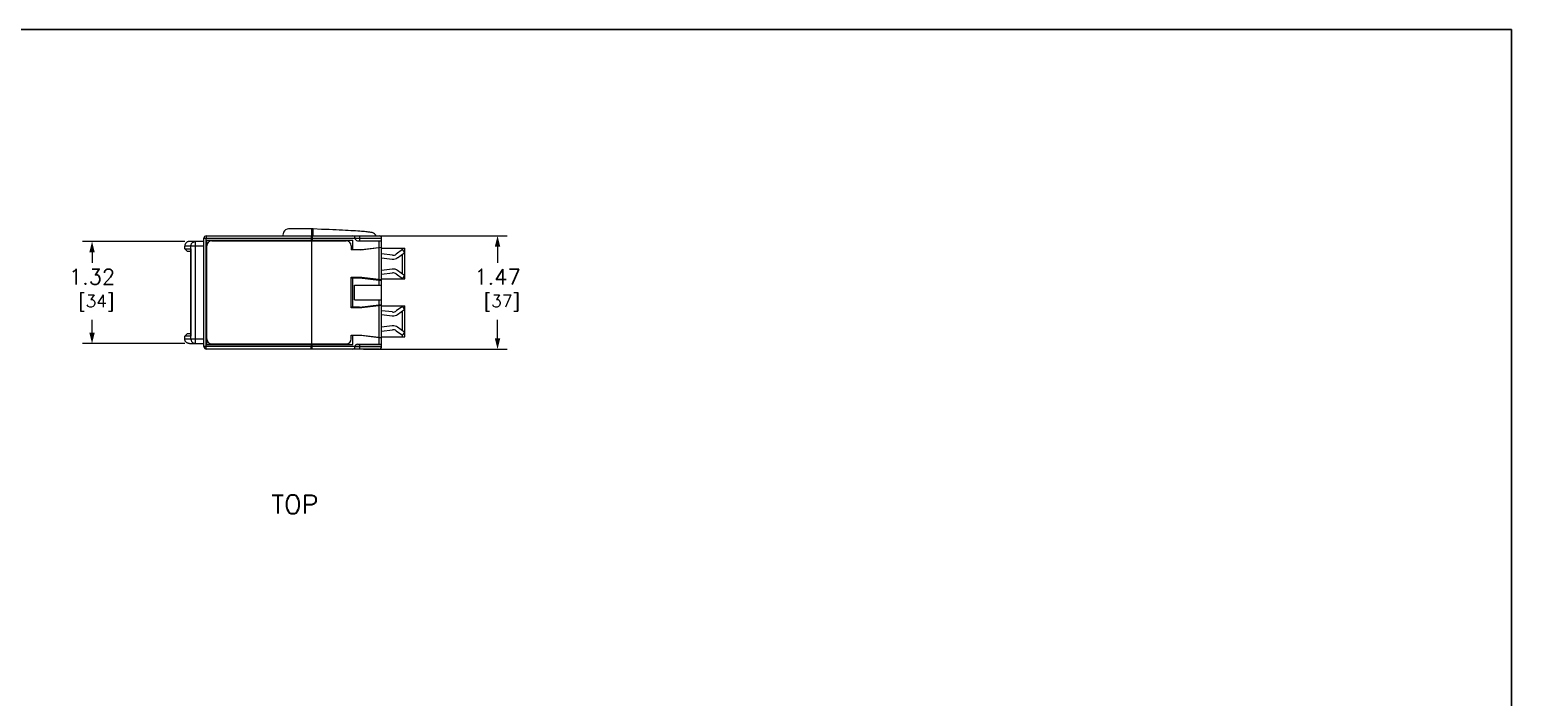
# Model space of a CAD drawing. Header units: inches. Extents: x 0 to 32.8, y 0 to 20.2.
# Drawn here: x 13.62 to 32.8, y 11.55 to 20.19 of the extents above; entities that cross this region are included whole.
import ezdxf
from ezdxf.enums import TextEntityAlignment as Align

# ---------------------------------------------------------------- set-up
doc = ezdxf.new("R2010")
doc.units = ezdxf.units.IN
doc.header["$MEASUREMENT"] = 0
for name, color, linetype, lineweight in [('CONTINUOUS1', 7, 'Continuous', 20), ('DIM', 2, 'Continuous', 20), ('TEXT1', 3, 'Continuous', 20)]:
    doc.layers.add(name, color=color, linetype=linetype, lineweight=lineweight)
doc.layers.add('VIEWPORT', color=9, linetype='Continuous', plot=False)
doc.styles.add('RomanS', font='romans.shx')
doc.dimstyles.new('SchneiderElectric Dual Below', dxfattribs={"dimscale": 0, "dimtxt": 0.1, "dimasz": 0.07, "dimexe": 0.0625, "dimexo": 0.0625, "dimgap": 0.04, "dimtad": 0, "dimtih": 1, "dimtoh": 1, "dimrnd": 0.001, "dimzin": 4, "dimdsep": 46, "dimtxsty": 'RomanS', "dimblk": 'SEArrow', "dimcen": 0.09, "dimclrd": 256, "dimclre": 256, "dimclrt": 256, "dimadec": 0, "dimazin": 1, "dimtfac": 1, "dimtofl": 0, "dimtmove": 0, "dimatfit": 3, "dimldrblk": 'SEArrow', "dimfxl": 1, "dimtolj": 1, "dimtzin": 0, "dimlwd": -1, "dimlwe": -1, "dimarcsym": 0})

# ---------------------------------------------------------------- blocks, each defined once
blk = doc.blocks.new('SEArrow')
at = {"linetype": 'ByBlock', "lineweight": -2}
blk.add_lwpolyline([(0, 0, 0, 0.5, 0), (-1, 0, 0.5, 0.5, 0)], format="xyseb", dxfattribs=at)
blk = doc.blocks.new('*D7')
at = {"layer": 'Defpoints', "color": 0, "transparency": 16777216}
for p in [(17.818, 17.52), (17.817, 16.055), (19.677, 16.055)]:
    blk.add_point(p, dxfattribs=at)
at = {"layer": 'DIM', "transparency": 16777216}
for p, q in [((17.943, 17.52), (19.802, 17.52)), ((19.677, 17.38), (19.677, 17.171)), ((19.677, 16.195), (19.677, 16.434)), ((17.942, 16.055), (19.802, 16.055))]:
    blk.add_line(p, q, dxfattribs=at)
at = {"layer": 'DIM', "transparency": 16777216, "xscale": 0.14, "yscale": 0.14, "zscale": 0.14}
for p, rotation in [((19.677, 17.52), 90), ((19.677, 16.055), 270)]:
    blk.add_blockref('SEArrow', p, dxfattribs=dict(at, rotation=rotation))
at = {"layer": 'DIM', "transparency": 16777216, "insert": (19.677, 17.091), "char_height": 0.2, "width": 0.96, "attachment_point": 2, "style": 'RomanS'}
blk.add_mtext('\\A1;1.47\\P{\\H0.8x; [37]', dxfattribs=at)
blk = doc.blocks.new('*D8')
at = {"layer": 'Defpoints', "color": 0, "transparency": 16777216}
for p in [(15.754, 17.448), (14.428, 16.127), (15.754, 16.127)]:
    blk.add_point(p, dxfattribs=at)
at = {"layer": 'DIM', "transparency": 16777216}
for p, q in [((15.629, 17.448), (14.303, 17.448)), ((14.428, 17.308), (14.428, 17.171)), ((14.428, 16.267), (14.428, 16.434)), ((15.629, 16.127), (14.303, 16.127))]:
    blk.add_line(p, q, dxfattribs=at)
at = {"layer": 'DIM', "transparency": 16777216, "xscale": 0.14, "yscale": 0.14, "zscale": 0.14}
for p, rotation in [((14.428, 17.448), 90), ((14.428, 16.127), 270)]:
    blk.add_blockref('SEArrow', p, dxfattribs=dict(at, rotation=rotation))
at = {"layer": 'DIM', "transparency": 16777216, "insert": (14.428, 17.091), "char_height": 0.2, "width": 0.96, "attachment_point": 2, "style": 'RomanS'}
blk.add_mtext('\\A1;1.32\\P{\\H0.8x; [34]', dxfattribs=at)

msp = doc.modelspace()

# ---------------------------------------------------------------- linework, layer by layer
at = {"layer": 'CONTINUOUS1'}
for p, q in [((15.877, 16.086), (15.877, 17.49)), ((15.877, 17.49), (18.177, 17.49)), ((15.907, 17.52), (18.147, 17.52)), ((15.907, 16.086), (15.907, 17.49)), ((15.912, 16.113), (15.912, 17.463)), ((15.912, 17.463), (17.802, 17.463)), ((15.978, 17.455), (17.718, 17.455)), ((16.898, 17.535), (16.9, 17.52)), ((17.292, 17.61), (16.973, 17.61)), ((17.265, 17.49), (17.265, 17.463)), ((17.271, 16.121), (17.271, 17.455)), ((17.272, 17.455), (17.272, 17.463)), ((17.273, 17.52), (17.273, 17.61)), ((17.277, 17.52), (17.277, 17.463)), ((17.292, 17.52), (17.292, 17.61)), ((17.802, 17.34), (17.802, 17.463)), ((17.833, 17.49), (17.833, 17.489)), ((17.833, 17.489), (18.177, 17.489)), ((17.864, 17.458), (18.177, 17.458)), ((17.895, 17.458), (17.895, 17.52)), ((18.146, 17.37), (18.146, 17.458)), ((18.177, 16.086), (18.177, 17.49)), ((15.628, 17.353), (15.628, 17.386)), ((15.877, 17.386), (15.628, 17.386)), ((15.658, 17.323), (15.628, 17.353)), ((15.628, 17.353), (15.705, 17.353)), ((15.658, 17.323), (15.705, 17.323)), ((15.877, 17.448), (15.69, 17.448)), ((15.705, 17.353), (15.705, 16.222)), ((15.707, 16.187), (15.707, 17.386)), ((15.769, 16.127), (15.769, 17.448)), ((15.913, 16.186), (15.913, 17.39)), ((17.783, 17.39), (17.783, 17.34)), ((17.922, 17.34), (17.783, 17.34)), ((17.907, 17.34), (18.177, 17.374)), ((18.177, 17.371), (17.922, 17.34)), ((18.146, 16.958), (18.146, 17.367)), ((18.177, 17.363), (18.477, 17.363)), ((18.317, 17.27), (18.177, 17.287)), ((18.445, 17.342), (18.365, 17.283)), ((18.383, 17.238), (18.475, 17.307)), ((18.475, 17.307), (18.445, 17.342)), ((18.446, 17.341), (18.446, 17.363)), ((18.446, 17.025), (18.446, 17.285)), ((18.477, 16.963), (18.477, 17.363)), ((18.177, 17.237), (18.314, 17.22)), ((18.314, 17.09), (18.177, 17.073)), ((18.475, 17.004), (18.383, 17.072)), ((17.783, 16.986), (17.922, 16.986)), ((17.783, 16.59), (17.783, 16.986)), ((17.783, 16.978), (17.892, 16.978)), ((17.801, 16.986), (17.801, 16.978)), ((17.802, 16.598), (17.802, 16.978)), ((17.827, 16.882), (18.177, 16.882)), ((17.827, 16.693), (17.827, 16.882)), ((17.892, 16.978), (18.177, 16.941)), ((17.901, 16.986), (17.901, 16.977)), ((17.922, 16.986), (18.177, 16.954)), ((18.146, 16.882), (18.146, 16.945)), ((18.177, 17.023), (18.317, 17.041)), ((18.177, 16.963), (18.477, 16.963)), ((18.365, 17.028), (18.445, 16.968)), ((18.445, 16.968), (18.475, 17.004)), ((18.446, 16.963), (18.446, 16.969)), ((17.827, 16.693), (18.177, 16.693)), ((18.146, 16.63), (18.146, 16.693)), ((17.892, 16.598), (17.783, 16.598)), ((17.922, 16.59), (17.783, 16.59)), ((17.801, 16.598), (17.801, 16.59)), ((17.892, 16.598), (18.177, 16.634)), ((17.901, 16.599), (17.901, 16.59)), ((18.177, 16.621), (17.922, 16.59)), ((18.146, 16.208), (18.146, 16.617)), ((18.177, 16.613), (18.477, 16.613)), ((18.317, 16.535), (18.177, 16.552)), ((18.177, 16.502), (18.314, 16.485)), ((18.445, 16.607), (18.365, 16.548)), ((18.383, 16.503), (18.475, 16.572)), ((18.475, 16.572), (18.445, 16.607)), ((18.446, 16.606), (18.446, 16.613)), ((18.446, 16.29), (18.446, 16.55)), ((18.477, 16.213), (18.477, 16.613)), ((15.912, 16.417), (15.913, 16.417)), ((15.913, 16.403), (15.912, 16.403)), ((15.913, 16.326), (15.912, 16.326)), ((15.912, 16.311), (15.913, 16.311)), ((18.314, 16.355), (18.177, 16.338)), ((18.177, 16.288), (18.317, 16.306)), ((18.475, 16.269), (18.383, 16.337)), ((15.658, 16.252), (15.628, 16.222)), ((15.628, 16.187), (15.628, 16.222)), ((15.705, 16.222), (15.628, 16.222)), ((15.628, 16.187), (15.877, 16.187)), ((15.705, 16.252), (15.658, 16.252)), ((15.689, 16.127), (15.877, 16.127)), ((15.912, 16.113), (17.802, 16.113)), ((15.978, 16.121), (17.718, 16.121)), ((17.265, 16.113), (17.265, 16.086)), ((17.272, 16.113), (17.272, 16.121)), ((17.277, 16.055), (17.277, 16.113)), ((17.783, 16.236), (17.922, 16.236)), ((17.783, 16.186), (17.783, 16.236)), ((17.802, 16.113), (17.802, 16.236)), ((17.863, 16.118), (18.177, 16.118)), ((17.893, 16.055), (17.893, 16.118)), ((17.907, 16.236), (18.177, 16.201)), ((17.922, 16.236), (18.177, 16.204)), ((18.146, 16.118), (18.146, 16.205)), ((18.177, 16.213), (18.477, 16.213)), ((18.365, 16.293), (18.445, 16.233)), ((18.445, 16.233), (18.475, 16.269)), ((18.446, 16.213), (18.446, 16.234)), ((18.177, 16.086), (15.877, 16.086)), ((18.146, 16.055), (15.908, 16.055)), ((17.833, 16.088), (18.177, 16.088)), ((17.833, 16.086), (17.833, 16.088))]:
    msp.add_line(p, q, dxfattribs=at)
for points in [[(16.973, 17.61), (16.953, 17.607), (16.934, 17.599), (16.918, 17.586), (16.907, 17.569), (16.9, 17.549), (16.898, 17.535)], [(18.108, 17.52), (18.097, 17.536), (18.084, 17.547), (18.072, 17.555), (18.062, 17.559), (18.053, 17.562), (18.044, 17.564), (18.035, 17.566), (18.026, 17.567), (18.015, 17.569), (18.003, 17.57), (17.989, 17.572), (17.974, 17.574), (17.956, 17.575), (17.937, 17.577), (17.916, 17.578), (17.893, 17.58), (17.867, 17.582), (17.84, 17.584), (17.81, 17.585), (17.778, 17.587), (17.744, 17.589), (17.707, 17.591), (17.669, 17.593), (17.629, 17.595), (17.587, 17.597), (17.543, 17.599), (17.497, 17.601), (17.449, 17.603), (17.397, 17.605), (17.292, 17.61)]]:
    msp.add_lwpolyline(points, dxfattribs=at)
for centre, radius, start, end in [((15.907, 17.49), 0.03, 90, 180), ((16.945, 17.491), 1.038, 179.063, 180.0363), ((15.978, 17.39), 0.065, 90.0099, 180.0095), ((17.718, 17.39), 0.065, 0, 90), ((17.803, 17.49), 0.03, 0, 90), ((17.864, 17.489), 0.031, 180, 270), ((18.147, 17.49), 0.03, 0, 90), ((18.325, 17.336), 0.0668, 262.9069, 306.744), ((18.326, 17.315), 0.0955, 262.9069, 306.744), ((18.326, 16.996), 0.0955, 53.256, 97.0931), ((18.325, 16.974), 0.0668, 53.256, 97.0931), ((18.326, 16.58), 0.0955, 262.9069, 306.744), ((18.325, 16.601), 0.0668, 262.9069, 306.744), ((18.326, 16.261), 0.0955, 53.256, 97.0931), ((18.325, 16.239), 0.0668, 53.256, 97.0931), ((15.978, 16.186), 0.065, 179.9905, 269.9902), ((17.718, 16.186), 0.065, 270, 0), ((17.863, 16.088), 0.03, 90, 180), ((15.908, 16.086), 0.031, 180, 270), ((17.802, 16.086), 0.031, 270, 0), ((18.146, 16.086), 0.031, 270, 0)]:
    msp.add_arc(centre, radius, start, end, dxfattribs=at)
msp.add_ellipse((15.679, 17.386), major_axis=(0, 0.062), ratio=0.822913, start_param=1.538533, end_param=1.570796, dxfattribs=at)
for points, knots in [([(15.908, 17.52), (15.908, 17.52), (15.908, 17.52), (15.908, 17.52), (15.908, 17.52), (15.908, 17.52), (15.908, 17.519), (15.908, 17.519), (15.908, 17.518), (15.908, 17.518), (15.907, 17.517), (15.907, 17.516), (15.907, 17.515), (15.907, 17.513), (15.907, 17.511), (15.907, 17.509), (15.907, 17.508)], [0, 0, 0, 0, 0.002016, 0.005614, 0.018673, 0.039856, 0.069185, 0.106616, 0.15208, 0.205416, 0.266408, 0.334836, 0.410477, 0.582463, 0.779919, 1, 1, 1, 1]), ([(17.266, 17.52), (17.266, 17.52), (17.265, 17.52), (17.265, 17.52), (17.265, 17.52), (17.265, 17.52), (17.265, 17.519), (17.265, 17.519), (17.265, 17.518), (17.265, 17.518), (17.265, 17.517), (17.265, 17.515), (17.265, 17.513), (17.265, 17.511), (17.265, 17.509), (17.265, 17.507), (17.265, 17.504), (17.265, 17.501), (17.265, 17.496), (17.265, 17.492), (17.265, 17.49)], [0, 0, 0, 0, 0.001692, 0.005498, 0.01162, 0.020079, 0.030871, 0.043985, 0.059403, 0.077089, 0.119057, 0.169471, 0.227896, 0.293762, 0.366389, 0.445094, 0.529145, 0.617746, 0.805318, 1, 1, 1, 1]), ([(15.69, 17.448), (15.686, 17.448), (15.68, 17.448), (15.673, 17.446), (15.665, 17.443), (15.656, 17.439), (15.647, 17.431), (15.639, 17.422), (15.634, 17.413), (15.631, 17.406), (15.629, 17.398), (15.628, 17.392), (15.628, 17.388)], [0, 0, 0, 0, 0.124944, 0.187622, 0.250266, 0.375326, 0.500414, 0.625485, 0.750477, 0.813041, 0.87559, 1, 1, 1, 1]), ([(15.707, 17.386), (15.707, 17.39), (15.708, 17.396), (15.71, 17.404), (15.712, 17.412), (15.717, 17.421), (15.725, 17.43), (15.734, 17.438), (15.743, 17.443), (15.751, 17.446), (15.759, 17.448), (15.765, 17.448), (15.769, 17.448)], [0, 0, 0, 0, 0.124929, 0.187599, 0.250225, 0.375213, 0.500185, 0.625126, 0.75003, 0.812602, 0.875212, 1, 1, 1, 1]), ([(15.689, 16.127), (15.685, 16.127), (15.679, 16.128), (15.671, 16.13), (15.664, 16.132), (15.655, 16.137), (15.646, 16.144), (15.638, 16.154), (15.633, 16.162), (15.631, 16.17), (15.629, 16.177), (15.628, 16.183), (15.628, 16.187)], [0, 0, 0, 0, 0.124621, 0.187148, 0.24965, 0.374454, 0.49936, 0.624359, 0.749441, 0.812139, 0.874896, 1, 1, 1, 1]), ([(15.707, 16.187), (15.707, 16.183), (15.708, 16.177), (15.71, 16.17), (15.712, 16.162), (15.717, 16.154), (15.724, 16.145), (15.734, 16.137), (15.742, 16.132), (15.75, 16.13), (15.757, 16.128), (15.763, 16.127), (15.767, 16.127)], [0, 0, 0, 0, 0.124936, 0.187612, 0.250241, 0.375227, 0.500196, 0.625135, 0.750036, 0.812606, 0.875214, 1, 1, 1, 1]), ([(15.908, 16.055), (15.908, 16.055), (15.908, 16.055), (15.908, 16.055), (15.908, 16.056), (15.908, 16.056), (15.908, 16.056), (15.908, 16.057), (15.908, 16.057), (15.908, 16.058), (15.907, 16.059), (15.907, 16.061), (15.907, 16.062), (15.907, 16.064), (15.907, 16.067), (15.907, 16.069), (15.907, 16.072), (15.907, 16.075), (15.907, 16.08), (15.907, 16.084), (15.907, 16.086)], [0, 0, 0, 0, 0.001692, 0.005498, 0.011621, 0.020081, 0.030875, 0.043988, 0.059407, 0.077093, 0.119065, 0.169482, 0.227912, 0.293787, 0.366423, 0.445134, 0.52919, 0.61779, 0.805334, 1, 1, 1, 1]), ([(17.266, 16.055), (17.266, 16.055), (17.266, 16.055), (17.265, 16.055), (17.265, 16.056), (17.265, 16.056), (17.265, 16.056), (17.265, 16.057), (17.265, 16.057), (17.265, 16.058), (17.265, 16.059), (17.265, 16.061), (17.265, 16.062), (17.265, 16.064), (17.265, 16.067), (17.265, 16.069), (17.265, 16.072), (17.265, 16.075), (17.265, 16.08), (17.265, 16.084), (17.265, 16.086)], [0, 0, 0, 0, 0.001692, 0.005498, 0.01162, 0.020079, 0.030871, 0.043985, 0.059403, 0.077089, 0.119057, 0.169471, 0.227896, 0.293762, 0.366389, 0.445094, 0.529145, 0.617746, 0.805318, 1, 1, 1, 1])]:
    msp.add_open_spline(points, degree=3, knots=knots, dxfattribs=at)
at = {"layer": 'VIEWPORT'}
msp.add_lwpolyline([(0, 0), (16.005, 0), (16.005, 1.824), (32.8, 1.824), (32.8, 20.191), (0, 20.191)], close=True, dxfattribs=at)

# ---------------------------------------------------------------- texts
at = {"layer": 'TEXT1', "style": 'RomanS'}
msp.add_text('TOP', height=0.24, dxfattribs=at).set_placement((17.053, 14.045), align=Align.MIDDLE_CENTER)

# ---------------------------------------------------------------- dimensions: what is measured, and where the dimension line sits
at = {"layer": 'DIM'}
for base, p1, p2, picture, middle in [((19.676854434, 16.055246407), (17.817850966, 17.520246407), (17.816850966, 16.055246407), '*D7', (19.676854434, 16.802746487)), ((14.428, 16.127), (15.754, 17.448), (15.754, 16.127), '*D8', (14.428, 16.803))]:
    dim = msp.add_linear_dim(base=base, p1=p1, p2=p2, angle=270, dimstyle='SchneiderElectric Dual Below', override={"dimscale": 2, "dimpost": '\\P{\\H0.8x;'}, dxfattribs=at)
    dim.commit()
    dim.dimension.update_dxf_attribs({"geometry": picture, "text_midpoint": middle, "dimtype": 160})

doc.saveas('drawing.dxf')
